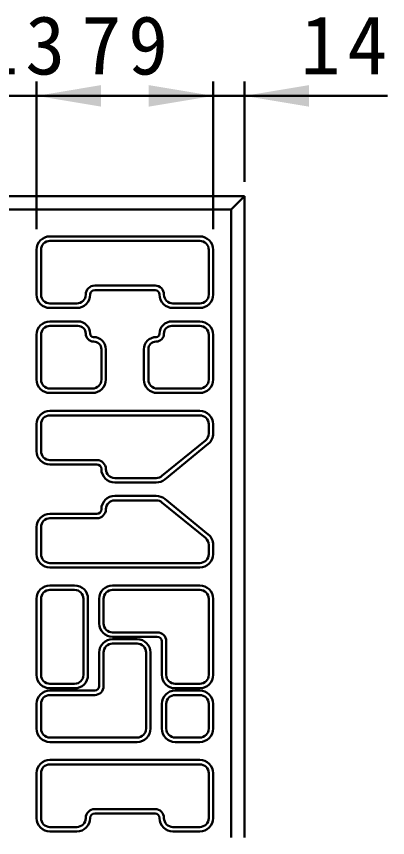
# Model space of a CAD drawing. Units: millimetres, scale not verified. Extents: x 100 to 4105, y 100 to 2870.
# Drawn here: x 3265 to 3524, y 1273 to 1847 of the extents above; entities that cross this region are included whole.
import ezdxf

# ---------------------------------------------------------------- set-up
doc = ezdxf.new("R2010")
doc.units = ezdxf.units.MM
doc.header["$LTSCALE"] = 5
doc.layers.add('V-nasSTD', color=7, linetype='Continuous', lineweight=50)
doc.styles.add('ＭＳ ゴシック', font='')
doc.styles.get('ＭＳ ゴシック').set_extended_font_data('MS Gothic')

msp = doc.modelspace()

# ---------------------------------------------------------------- hatches: boundary and pattern name
at = {"layer": 'V-nasSTD'}
for points in [[(3323.588, 1798.962), (3278.588, 1791.462), (3323.588, 1783.962)], [(3357.026, 1783.962), (3402.026, 1791.462), (3357.026, 1798.962)], [(3468.901, 1798.962), (3423.901, 1791.462), (3468.901, 1783.962)]]:
    msp.add_hatch(color=256, dxfattribs=at).paths.add_polyline_path(points)

# ---------------------------------------------------------------- linework, layer by layer
for p, q in [((3278.588, 1698.337), (3278.588, 1801.462)), ((3402.026, 1698.337), (3402.026, 1801.462)), ((3423.901, 1731.462), (3423.901, 1801.462)), ((3278.588, 1791.462), (3258.276, 1791.462)), ((3402.026, 1791.462), (3278.588, 1791.462)), ((3423.901, 1791.462), (3402.026, 1791.462)), ((3523.901, 1791.462), (3423.901, 1791.462)), ((3423.901, 1721.462), (2752.026, 1721.462)), ((3423.901, 1721.462), (3414.526, 1712.087)), ((3423.901, 1721.462), (3423.901, 1273.462)), ((3414.526, 1712.087), (2761.401, 1712.087)), ((3414.526, 1712.087), (3414.526, 1273.462)), ((3392.651, 1693.337), (3287.963, 1693.337)), ((3392.651, 1690.212), (3287.963, 1690.212)), ((3278.588, 1683.962), (3278.588, 1652.712)), ((3281.713, 1683.962), (3281.713, 1652.712)), ((3398.901, 1652.712), (3398.901, 1683.962)), ((3402.026, 1683.962), (3402.026, 1652.712)), ((3361.401, 1658.962), (3319.213, 1658.962)), ((3361.401, 1655.837), (3319.213, 1655.837)), ((3306.713, 1646.462), (3287.963, 1646.462)), ((3392.651, 1646.462), (3373.901, 1646.462)), ((3306.713, 1643.337), (3287.963, 1643.337)), ((3392.651, 1643.337), (3373.901, 1643.337)), ((3307.495, 1633.962), (3287.963, 1633.962)), ((3307.495, 1630.837), (3287.963, 1630.837)), ((3392.651, 1633.962), (3373.12, 1633.962)), ((3392.651, 1630.837), (3373.12, 1630.837)), ((3278.588, 1624.587), (3278.588, 1593.337)), ((3281.713, 1624.587), (3281.713, 1593.337)), ((3398.901, 1593.337), (3398.901, 1624.587)), ((3402.026, 1624.587), (3402.026, 1593.337)), ((3323.901, 1593.337), (3323.901, 1614.431)), ((3327.026, 1614.431), (3327.026, 1593.337)), ((3353.588, 1614.431), (3353.588, 1593.337)), ((3356.713, 1614.431), (3356.713, 1593.337)), ((3287.963, 1587.087), (3317.651, 1587.087)), ((3317.651, 1583.962), (3287.963, 1583.962)), ((3362.963, 1587.087), (3392.651, 1587.087)), ((3392.651, 1583.962), (3362.963, 1583.962)), ((3392.651, 1571.462), (3287.963, 1571.462)), ((3392.651, 1568.337), (3287.963, 1568.337)), ((3278.588, 1562.087), (3278.588, 1543.337)), ((3281.713, 1562.087), (3281.713, 1543.337)), ((3398.901, 1555.674), (3398.901, 1562.087)), ((3402.026, 1562.087), (3402.026, 1555.674)), ((3396.609, 1550.836), (3366.253, 1526)), ((3398.588, 1548.418), (3368.232, 1523.581)), ((3287.963, 1537.087), (3320.776, 1537.087)), ((3287.963, 1533.962), (3320.776, 1533.962)), ((3362.295, 1524.587), (3333.276, 1524.587)), ((3362.295, 1521.462), (3333.276, 1521.462)), ((3333.276, 1512.087), (3362.295, 1512.087)), ((3362.295, 1508.962), (3333.276, 1508.962)), ((3368.232, 1509.968), (3398.588, 1485.131)), ((3366.253, 1507.549), (3396.609, 1482.712)), ((3287.963, 1499.587), (3320.776, 1499.587)), ((3287.963, 1496.462), (3320.776, 1496.462)), ((3278.588, 1490.212), (3278.588, 1471.462)), ((3281.713, 1490.212), (3281.713, 1471.462)), ((3398.901, 1471.462), (3398.901, 1477.875)), ((3402.026, 1477.875), (3402.026, 1471.462)), ((3392.651, 1465.212), (3287.963, 1465.212)), ((3392.651, 1462.087), (3287.963, 1462.087)), ((3305.151, 1449.587), (3287.963, 1449.587)), ((3305.151, 1446.462), (3287.963, 1446.462)), ((3392.651, 1449.587), (3331.713, 1449.587)), ((3392.651, 1446.462), (3331.713, 1446.462)), ((3278.588, 1387.087), (3278.588, 1440.212)), ((3281.713, 1440.212), (3281.713, 1387.087)), ((3311.401, 1387.087), (3311.401, 1440.212)), ((3314.526, 1387.087), (3314.526, 1440.212)), ((3322.338, 1440.212), (3322.338, 1423.024)), ((3325.463, 1440.212), (3325.463, 1423.024)), ((3398.901, 1387.087), (3398.901, 1440.212)), ((3402.026, 1387.087), (3402.026, 1440.212)), ((3331.713, 1416.774), (3362.963, 1416.774)), ((3331.713, 1413.649), (3362.963, 1413.649)), ((3348.901, 1412.087), (3331.713, 1412.087)), ((3348.901, 1408.962), (3331.713, 1408.962)), ((3366.088, 1387.087), (3366.088, 1410.524)), ((3369.213, 1410.524), (3369.213, 1387.087)), ((3322.338, 1379.274), (3322.338, 1402.712)), ((3325.463, 1402.712), (3325.463, 1379.274)), ((3355.151, 1349.587), (3355.151, 1402.712)), ((3358.276, 1349.587), (3358.276, 1402.712)), ((3287.963, 1380.837), (3305.151, 1380.837)), ((3305.151, 1377.712), (3287.963, 1377.712)), ((3375.463, 1380.837), (3392.651, 1380.837)), ((3392.651, 1377.712), (3375.463, 1377.712)), ((3287.963, 1376.149), (3319.213, 1376.149)), ((3287.963, 1373.024), (3319.213, 1373.024)), ((3392.651, 1376.149), (3375.463, 1376.149)), ((3392.651, 1373.024), (3375.463, 1373.024)), ((3278.588, 1349.587), (3278.588, 1366.774)), ((3281.713, 1366.774), (3281.713, 1349.587)), ((3366.088, 1349.587), (3366.088, 1366.774)), ((3369.213, 1366.774), (3369.213, 1349.587)), ((3398.901, 1349.587), (3398.901, 1366.774)), ((3402.026, 1349.587), (3402.026, 1366.774)), ((3287.963, 1343.337), (3348.901, 1343.337)), ((3375.463, 1343.337), (3392.651, 1343.337)), ((3348.901, 1340.212), (3287.963, 1340.212)), ((3392.651, 1340.212), (3375.463, 1340.212)), ((3392.651, 1327.712), (3287.963, 1327.712)), ((3392.651, 1324.587), (3287.963, 1324.587)), ((3278.588, 1318.337), (3278.588, 1287.087)), ((3281.713, 1318.337), (3281.713, 1287.087)), ((3398.901, 1287.087), (3398.901, 1318.337)), ((3402.026, 1318.337), (3402.026, 1287.087)), ((3361.401, 1293.337), (3319.213, 1293.337)), ((3361.401, 1290.212), (3319.213, 1290.212)), ((3306.713, 1280.837), (3287.963, 1280.837)), ((3392.651, 1280.837), (3373.901, 1280.837)), ((3306.713, 1277.712), (3287.963, 1277.712)), ((3392.651, 1277.712), (3373.901, 1277.712))]:
    msp.add_line(p, q, dxfattribs=at)
for centre, radius, start, end in [((3287.963, 1683.962), 9.375, 90, 180), ((3392.651, 1683.962), 9.375, 0, 90), ((3287.963, 1683.962), 6.25, 90, 180), ((3392.651, 1683.962), 6.25, 0, 90), ((3319.213, 1652.712), 6.25, 90, 180), ((3361.401, 1652.712), 6.25, 0, 90), ((3287.963, 1652.712), 9.375, 180, 270), ((3287.963, 1652.712), 6.25, 180, 270), ((3306.713, 1652.712), 6.25, 270, 0), ((3306.713, 1652.712), 9.375, 270, 0), ((3319.213, 1652.712), 3.125, 90, 180), ((3361.401, 1652.712), 3.125, 0, 90), ((3373.901, 1652.712), 9.375, 180, 270), ((3373.901, 1652.712), 6.25, 180, 270), ((3392.651, 1652.712), 6.25, 270, 0), ((3392.651, 1652.712), 9.375, 270, 0), ((3287.963, 1624.587), 9.375, 90, 180), ((3287.963, 1624.587), 6.25, 90, 180), ((3307.495, 1625.368), 8.594, 0, 90), ((3307.495, 1625.368), 5.469, 0, 90), ((3373.12, 1625.368), 8.594, 90, 180), ((3373.12, 1625.368), 5.469, 90, 180), ((3392.651, 1624.587), 9.375, 0, 90), ((3392.651, 1624.587), 6.25, 0, 90), ((3318.432, 1625.368), 5.469, 180, 270), ((3318.432, 1625.368), 2.344, 180, 270), ((3318.432, 1614.431), 8.594, 0, 90), ((3362.182, 1614.431), 8.594, 90, 180), ((3362.182, 1625.368), 5.469, 270, 0), ((3362.182, 1625.368), 2.344, 270, 0), ((3318.432, 1614.431), 5.469, 0, 90), ((3362.182, 1614.431), 5.469, 90, 180), ((3287.963, 1593.337), 9.375, 180, 270), ((3287.963, 1593.337), 6.25, 180, 270), ((3317.651, 1593.337), 6.25, 270, 0), ((3317.651, 1593.337), 9.375, 270, 0), ((3362.963, 1593.337), 9.375, 180, 270), ((3362.963, 1593.337), 6.25, 180, 270), ((3392.651, 1593.337), 6.25, 270, 0), ((3392.651, 1593.337), 9.375, 270, 0), ((3287.963, 1562.087), 9.375, 90, 180), ((3392.651, 1562.087), 9.375, 0, 90), ((3287.963, 1562.087), 6.25, 90, 180), ((3392.651, 1562.087), 6.25, 0, 90), ((3392.651, 1555.674), 6.25, 309.28941, 0), ((3392.651, 1555.674), 9.375, 309.28941, 0), ((3287.963, 1543.337), 9.375, 180, 270), ((3287.963, 1543.337), 6.25, 180, 270), ((3320.776, 1530.837), 6.25, 0, 90), ((3320.776, 1530.837), 3.125, 0, 90), ((3333.276, 1530.837), 9.375, 180, 270), ((3333.276, 1530.837), 6.25, 180, 270), ((3362.295, 1530.837), 6.25, 270, 309.28941), ((3362.295, 1530.837), 9.375, 270, 309.28941), ((3333.276, 1502.712), 9.375, 90, 180), ((3333.276, 1502.712), 6.25, 90, 180), ((3362.295, 1502.712), 9.375, 50.71059, 90), ((3362.295, 1502.712), 6.25, 50.71059, 90), ((3320.776, 1502.712), 6.25, 270, 0), ((3320.776, 1502.712), 3.125, 270, 0), ((3287.963, 1490.212), 9.375, 90, 180), ((3287.963, 1490.212), 6.25, 90, 180), ((3392.651, 1477.875), 6.25, 0, 50.71059), ((3392.651, 1477.875), 9.375, 0, 50.71059), ((3287.963, 1471.462), 9.375, 180, 270), ((3287.963, 1471.462), 6.25, 180, 270), ((3392.651, 1471.462), 6.25, 270, 0), ((3392.651, 1471.462), 9.375, 270, 0), ((3287.963, 1440.212), 9.375, 90, 180), ((3287.963, 1440.212), 6.25, 90, 180), ((3305.151, 1440.212), 9.375, 0, 90), ((3305.151, 1440.212), 6.25, 0, 90), ((3331.713, 1440.212), 9.375, 90, 180), ((3331.713, 1440.212), 6.25, 90, 180), ((3392.651, 1440.212), 9.375, 0, 90), ((3392.651, 1440.212), 6.25, 0, 90), ((3331.713, 1423.024), 9.375, 180, 270), ((3331.713, 1423.024), 6.25, 180, 270), ((3362.963, 1410.524), 6.25, 0, 90), ((3331.713, 1402.712), 9.375, 90, 180), ((3348.901, 1402.712), 9.375, 0, 90), ((3362.963, 1410.524), 3.125, 0, 90), ((3331.713, 1402.712), 6.25, 90, 180), ((3348.901, 1402.712), 6.25, 0, 90), ((3287.963, 1387.087), 9.375, 180, 270), ((3287.963, 1387.087), 6.25, 180, 270), ((3305.151, 1387.087), 6.25, 270, 0), ((3305.151, 1387.087), 9.375, 270, 0), ((3375.463, 1387.087), 9.375, 180, 270), ((3375.463, 1387.087), 6.25, 180, 270), ((3392.651, 1387.087), 6.25, 270, 0), ((3392.651, 1387.087), 9.375, 270, 0), ((3319.213, 1379.274), 6.25, 270, 0), ((3319.213, 1379.274), 3.125, 270, 0), ((3287.963, 1366.774), 9.375, 90, 180), ((3287.963, 1366.774), 6.25, 90, 180), ((3375.463, 1366.774), 9.375, 90, 180), ((3375.463, 1366.774), 6.25, 90, 180), ((3392.651, 1366.774), 9.375, 0, 90), ((3392.651, 1366.774), 6.25, 0, 90), ((3287.963, 1349.587), 9.375, 180, 270), ((3287.963, 1349.587), 6.25, 180, 270), ((3348.901, 1349.587), 6.25, 270, 0), ((3348.901, 1349.587), 9.375, 270, 0), ((3375.463, 1349.587), 9.375, 180, 270), ((3375.463, 1349.587), 6.25, 180, 270), ((3392.651, 1349.587), 6.25, 270, 0), ((3392.651, 1349.587), 9.375, 270, 0), ((3287.963, 1318.337), 9.375, 90, 180), ((3392.651, 1318.337), 9.375, 0, 90), ((3287.963, 1318.337), 6.25, 90, 180), ((3392.651, 1318.337), 6.25, 0, 90), ((3319.213, 1287.087), 6.25, 90, 180), ((3361.401, 1287.087), 6.25, 0, 90), ((3287.963, 1287.087), 9.375, 180, 270), ((3287.963, 1287.087), 6.25, 180, 270), ((3306.713, 1287.087), 6.25, 270, 0), ((3306.713, 1287.087), 9.375, 270, 0), ((3319.213, 1287.087), 3.125, 90, 180), ((3361.401, 1287.087), 3.125, 0, 90), ((3373.901, 1287.087), 9.375, 180, 270), ((3373.901, 1287.087), 6.25, 180, 270), ((3392.651, 1287.087), 6.25, 270, 0), ((3392.651, 1287.087), 9.375, 270, 0)]:
    msp.add_arc(centre, radius, start, end, dxfattribs=at)

# ---------------------------------------------------------------- texts
at = {"layer": 'V-nasSTD', "char_height": 41.06, "attachment_point": 1, "style": 'ＭＳ ゴシック'}
for s, insert in [('\\T1.17;13', (3238.032, 1847.462)), ('\\T1.17;79', (3309.907, 1847.462)), ('\\T1.17;14', (3463.101, 1847.462))]:
    msp.add_mtext(s, dxfattribs=dict(at, insert=insert))

doc.saveas('drawing.dxf')
